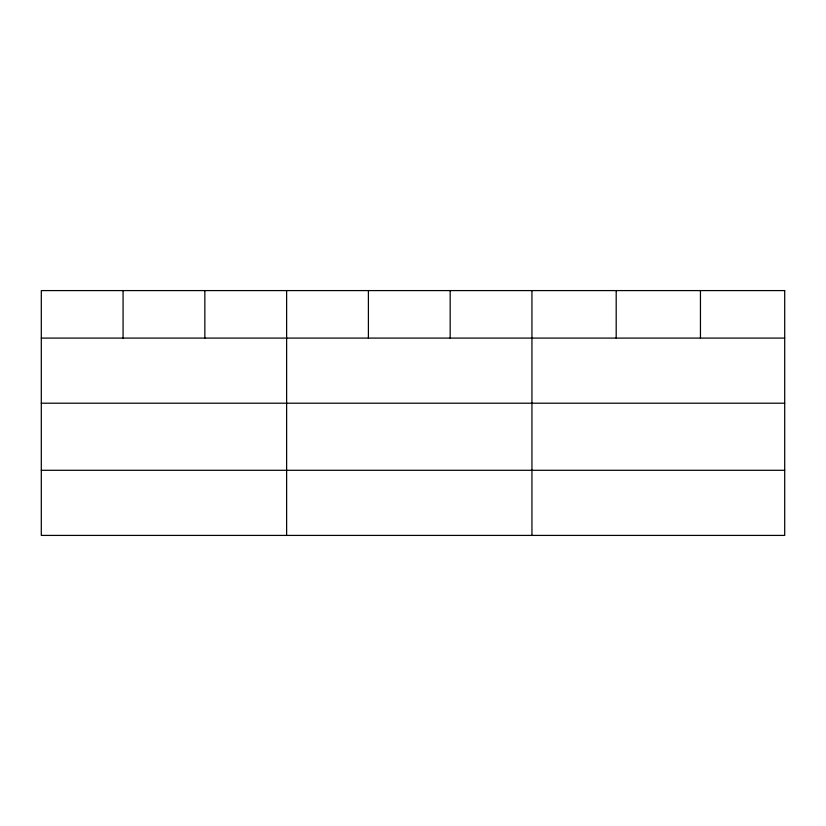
<?xml version="1.0" encoding="UTF-8"?>
<svg xmlns="http://www.w3.org/2000/svg" width="826" height="826" viewBox="0 0 826 826"><rect width="100%" height="100%" fill="white"/><g stroke="black" fill="none" stroke-linecap="round" stroke-linejoin="round"><path stroke-width="1.24" d="M41.3 338.092L784.7 338.092M41.3 403.202L784.7 403.202M41.3 470.293L784.7 470.293M700.448 290.587L700.448 338.092M616.196 290.587L616.196 338.092M531.944 290.587L531.944 535.413M450.17 290.587L450.17 338.092M368.396 290.587L368.396 338.092M286.622 290.587L286.622 535.413M204.848 290.587L204.848 338.092M123.074 290.587L123.074 338.092M784.7 290.587L41.3 290.587L41.3 535.413L784.7 535.413L784.7 290.587"/></g></svg>
